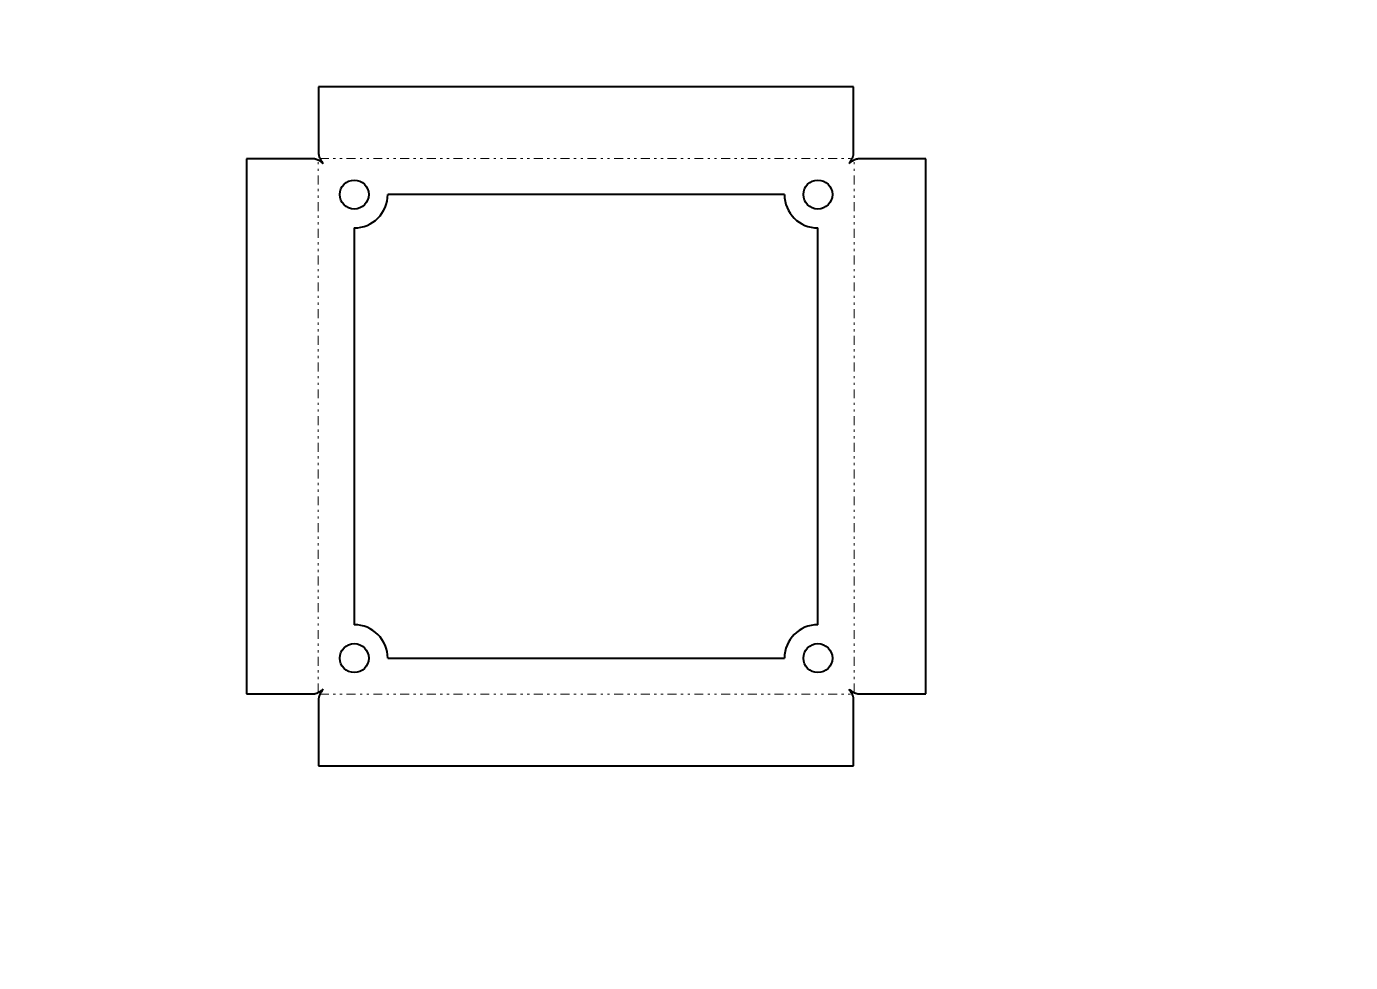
# Model space of a CAD drawing. Header units: millimetres. Extents: x 0 to 594, y 0 to 420.
import ezdxf

# ---------------------------------------------------------------- set-up
doc = ezdxf.new("R2010")
doc.units = ezdxf.units.MM
doc.linetypes.add('K5LT_BASIC', pattern=[0])
doc.linetypes.add('K5LT_CHAIN_LINE_WITH_2_POINTS', pattern=[12, 4, -2, 1, -2, 1, -2])
doc.layers.add('Системный слой (1)', color=252, linetype='Continuous', true_color=0x909090)

msp = doc.modelspace()

# ---------------------------------------------------------------- linework, layer by layer
at = {"layer": 'Системный слой (1)', "color": 150, "linetype": 'K5LT_BASIC', "lineweight": 40, "true_color": 0x0080ff}
for p, q in [((371.05, 392.98), (131.05, 392.98)), ((131.05, 392.98), (131.05, 362.98)), ((371.05, 362.98), (371.05, 392.98)), ((128.65, 360.58), (98.65, 360.58)), ((98.65, 360.58), (98.65, 120.58)), ((403.45, 360.58), (373.45, 360.58)), ((403.45, 120.58), (403.45, 360.58)), ((340.05, 344.58), (162.05, 344.58)), ((147.05, 329.58), (147.05, 151.58)), ((355.05, 151.58), (355.05, 329.58)), ((162.05, 136.58), (340.05, 136.58)), ((98.65, 120.58), (128.65, 120.58)), ((373.45, 120.58), (403.45, 120.58)), ((131.05, 118.18), (131.05, 88.18)), ((371.05, 88.18), (371.05, 118.18)), ((131.05, 88.18), (371.05, 88.18))]:
    msp.add_line(p, q, dxfattribs=at)
at = {"layer": 'Системный слой (1)', "color": 7, "linetype": 'K5LT_CHAIN_LINE_WITH_2_POINTS', "lineweight": 18}
for p, q in [((130.85, 121.17), (130.85, 359.99)), ((131.63, 360.78), (370.46, 360.78)), ((371.25, 121.17), (371.25, 359.99)), ((131.63, 120.38), (370.46, 120.38))]:
    msp.add_line(p, q, dxfattribs=at)
at = {"layer": 'Системный слой (1)', "color": 150, "linetype": 'K5LT_BASIC', "lineweight": 40, "true_color": 0x0080ff}
for centre in [(147.05, 344.58), (355.05, 344.58), (147.05, 136.58), (355.05, 136.58)]:
    msp.add_circle(centre, 6.5, dxfattribs=at)
for centre, start, end in [((147.05, 344.58), 270, 0), ((355.05, 344.58), 180, 270), ((147.05, 136.58), 0, 90), ((355.05, 136.58), 90, 180)]:
    msp.add_arc(centre, 15, start, end, dxfattribs=at)
for points, knots in [([(131.05, 362.98), (131.05, 362.79), (131.08, 362.42), (131.19, 361.89), (131.36, 361.38), (131.58, 360.87), (131.88, 360.32), (132.24, 359.74), (132.65, 359.15), (132.92, 358.76), (133.05, 358.58)], [0, 0, 0, 0, 1.446412, 2.774219, 3.970133, 5.254711, 6.561308, 8.140942, 9.61956, 11, 11, 11, 11]), ([(369.05, 358.58), (369.22, 358.82), (369.55, 359.28), (369.97, 359.91), (370.3, 360.46), (370.56, 360.96), (370.76, 361.44), (370.92, 361.92), (371.01, 362.36), (371.04, 362.71), (371.05, 362.9), (371.05, 362.98)], [0, 0, 0, 0, 1.994166, 3.721404, 5.143242, 6.533442, 7.832735, 9.079593, 10.42558, 11.399049, 12, 12, 12, 12]), ([(133.05, 358.58), (132.81, 358.75), (132.35, 359.08), (131.72, 359.5), (131.17, 359.83), (130.67, 360.09), (130.18, 360.3), (129.71, 360.45), (129.27, 360.54), (128.92, 360.57), (128.72, 360.58), (128.65, 360.58)], [0, 0, 0, 0, 1.994166, 3.721404, 5.143242, 6.533442, 7.832735, 9.079593, 10.42558, 11.399049, 12, 12, 12, 12]), ([(373.45, 360.58), (373.25, 360.58), (372.88, 360.55), (372.36, 360.44), (371.85, 360.27), (371.34, 360.05), (370.79, 359.75), (370.21, 359.39), (369.61, 358.98), (369.23, 358.71), (369.05, 358.58)], [0, 0, 0, 0, 1.446412, 2.774219, 3.970133, 5.254711, 6.561308, 8.140942, 9.61956, 11, 11, 11, 11]), ([(128.65, 120.58), (128.84, 120.58), (129.21, 120.61), (129.74, 120.72), (130.25, 120.89), (130.75, 121.11), (131.31, 121.41), (131.89, 121.77), (132.48, 122.18), (132.86, 122.45), (133.05, 122.58)], [0, 0, 0, 0, 1.446412, 2.774219, 3.970133, 5.254711, 6.561308, 8.140942, 9.61956, 11, 11, 11, 11]), ([(133.05, 122.58), (132.87, 122.34), (132.55, 121.88), (132.13, 121.25), (131.8, 120.7), (131.54, 120.2), (131.33, 119.72), (131.18, 119.24), (131.09, 118.8), (131.05, 118.45), (131.05, 118.26), (131.05, 118.18)], [0, 0, 0, 0, 1.994166, 3.721404, 5.143242, 6.533442, 7.832735, 9.079593, 10.42558, 11.399049, 12, 12, 12, 12]), ([(369.05, 122.58), (369.29, 122.41), (369.75, 122.08), (370.38, 121.66), (370.93, 121.33), (371.43, 121.07), (371.91, 120.86), (372.39, 120.71), (372.82, 120.62), (373.18, 120.59), (373.37, 120.58), (373.45, 120.58)], [0, 0, 0, 0, 1.994166, 3.721404, 5.143242, 6.533442, 7.832735, 9.079593, 10.42558, 11.399049, 12, 12, 12, 12]), ([(371.05, 118.18), (371.05, 118.37), (371.02, 118.74), (370.91, 119.27), (370.74, 119.78), (370.52, 120.29), (370.22, 120.84), (369.86, 121.42), (369.45, 122.02), (369.18, 122.4), (369.05, 122.58)], [0, 0, 0, 0, 1.446412, 2.774219, 3.970133, 5.254711, 6.561308, 8.140942, 9.61956, 11, 11, 11, 11])]:
    msp.add_open_spline(points, degree=3, knots=knots, dxfattribs=at)

doc.saveas('drawing.dxf')
